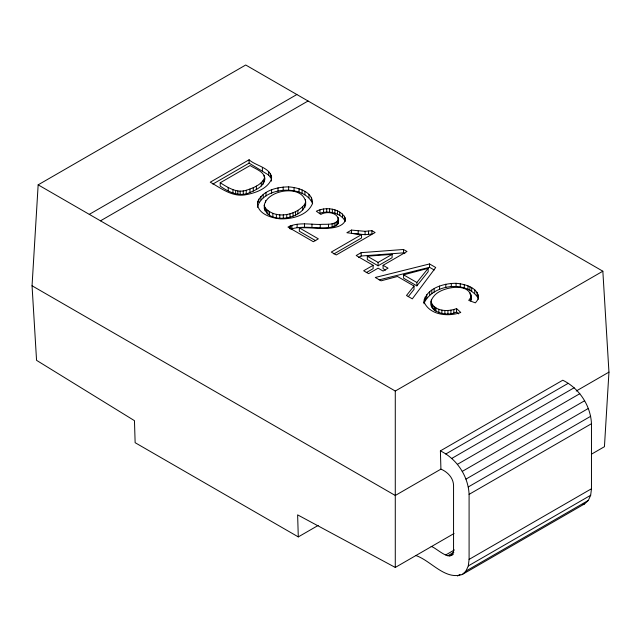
<?xml version="1.0" encoding="UTF-8"?>
<svg xmlns="http://www.w3.org/2000/svg" width="641" height="641" viewBox="0 0 641 641"><rect width="100%" height="100%" fill="white"/><g stroke="black" fill="none" stroke-linecap="round" stroke-linejoin="round"><path stroke-width="0.96" d="M299.331 227.875C312.183 227.098 325.468 230.415 338.023 226.561C341.589 225.287 346.052 222.491 345.299 218.068C340.059 208.229 325.716 206.538 316.342 211.242L320.829 214.406C326.277 211.121 337.27 212.163 338.416 219.422C335.275 225.792 325.9 223.837 320.236 224.446C309.595 224.526 297.849 221.97 287.953 227.058L313.353 241.721L318.337 238.845L299.331 227.875L299.331 231.241L315.741 240.712M290.726 225.744L290.726 229.109C304.203 224.967 318.425 229.462 332.126 227.106C334.987 226.585 339.602 224.494 338.16 220.857M424.062 303.754C424.126 288.674 443.724 283.186 456.072 283.306C465.029 283.995 479.572 287.817 478.378 299.347M271.399 179.408C272.521 167.83 255.439 165.963 249.109 159.769L210.256 182.196C220.736 188.069 231.649 196.747 244.517 194.96C254.621 193.27 266.792 189.432 271.399 179.408L271.399 181.091M318.192 525.42L298.297 536.902L135.139 442.699L134.458 420.664L36.561 360.338L32.05 285.774L38.156 184.84L245.719 65.005L602.844 271.199L608.95 372.125L604.439 446.689L591.475 454.173M257.378 207.372C262.433 186.635 304.235 183.767 312.576 203.678C313.096 191.827 298.201 187.444 288.642 186.9C277.112 186.9 262.514 190.473 257.498 202.027C256.552 213.645 271.151 218.036 280.405 218.869C292.296 219.142 307.704 215.464 312.576 203.341M264.252 205.288C267.105 189.768 301.927 184.007 305.653 201.795C306.278 219.751 264.308 226.065 264.252 205.288L264.941 207.508L264.941 210.873M264.252 208.654L264.421 206.394M264.276 181.756C267.249 172.421 255.999 169.376 250.102 165.522L220.216 182.773L220.216 186.138C228.741 192.14 239.606 197.412 249.926 192.5C256.688 189.656 266.311 185.321 264.461 176.379M462.265 574.504L465.975 571.067L468.299 565.915L469.092 559.409L469.092 494.363C468.267 476.111 456.809 458.868 440.391 450.879L562.758 380.225C579.184 388.214 590.633 405.457 591.467 423.717L591.467 488.762L590.673 495.269L588.342 500.413L584.64 503.85L462.265 574.504C444.758 580.361 430.864 560.442 415.616 555.451M458.66 313.882L456.56 311.935C446.08 318.112 421.658 310.06 434.302 295.693C442.082 286.15 474.508 281.151 470.702 300.966L471.151 296.11M304.836 207.564L304.836 204.199L305.653 201.795M478.298 294.908L478.298 298.273C466.856 279.957 433.236 284.083 424.158 302.905L424.158 299.539M478.378 297.664L477.345 300.357L475.39 302.873L468.731 300.389L470.702 297.6M220.216 182.773C227.908 187.493 236.777 193.39 246.232 190.281C252.947 188.045 261.055 185.185 264.276 178.39M264.941 207.508C274.805 219.687 295.966 215.688 304.836 204.199M414.022 286.038L406.49 295.493L412.307 298.85L435.728 267.513L429.55 263.948L375.281 277.473L381.091 280.83L397.468 276.479L414.022 286.038L414.022 289.403L408.229 296.679M416.858 285.862L416.858 282.497L428.156 268.323L428.156 271.688L416.858 285.862L403.598 278.21L403.598 274.845L428.156 268.323M431.137 546.469C436.12 547.382 452.057 564.32 453.556 550.435L453.556 485.397C453.347 477.89 447.562 471.904 440.928 469.132L440.391 450.879M89.291 214.366L296.855 94.531M100.485 220.833L308.049 100.998M212.844 184.071L249.109 163.135L268.691 175.089L271.199 178.527L271.199 175.169M361.556 234.598L331.285 252.073L336.269 254.95L375.113 232.523L371.908 230.672L365.09 231.329L351.46 230.079L346.861 232.723L361.556 234.598L361.556 237.963L333.881 253.94M385.57 270.101L383.086 268.667L383.086 265.302L406.987 251.496L403.501 249.485L361.171 252.65L356.188 255.527L373.118 265.302L373.118 268.667L366.243 272.641M358.68 257.45L361.171 256.015L403.501 252.85L404.896 253.652M373.118 265.302L363.655 270.766L368.639 273.643L378.102 268.178L383.086 271.055L388.061 268.178L383.086 265.302M367.317 256.2L378.102 262.425L392.092 254.349L392.092 257.714L378.102 265.791L367.317 259.565L367.317 256.2L392.092 254.349M38.156 184.84L395.281 391.034L602.844 271.199M445.783 453.996L568.158 383.342M451.817 458.395L574.192 387.741M440.928 469.132L395.281 495.485L32.05 285.774M576.219 391.026L608.95 372.125M457.442 464.324L579.817 393.678M462.265 471.391L584.64 400.737M465.975 479.107L588.342 408.453M468.299 486.944L590.673 416.289M469.092 494.363L591.467 423.717M298.297 536.902L297.624 514.867L395.281 567.445L454.052 533.512M445.783 554.922L454.405 549.946M447.795 555.779L453.828 552.294M449.67 555.963L453.115 553.976M451.28 555.467L453.003 554.473M469.092 559.409L591.467 488.762M468.299 565.915L590.673 495.269M457.442 575.995L460.03 574.496M465.975 571.067L588.342 500.413M431.048 301.655C434.278 311.686 448.267 311.943 456.56 308.569L460.767 312.471C448.476 316.926 429.999 315.348 424.062 302.071M583.03 504.347L584.64 503.85M379.151 279.869L429.55 267.313L434.181 269.989M345.299 221.433C340.844 212.724 328.729 210.48 319.939 213.181L319.939 209.815M351.46 230.079L351.46 233.436L365.09 234.686L371.908 234.037L371.908 230.672M403.598 274.845L416.858 282.497M305.653 205.16L305.461 199.527M471.151 299.475L471.055 294.467M477.072 292.248L477.072 295.605M474.781 289.82L474.781 293.185M471.704 287.713L471.704 291.078M470.23 292.841L470.23 294.523M469.909 286.759L469.909 290.125M467.978 285.894L467.978 289.259M464.284 284.644L464.284 288.001M460.278 283.763L460.278 287.128M456.56 308.569L456.56 311.935M456.072 283.306L456.072 286.671M453.836 309.475L453.836 312.84M451.32 283.378L451.32 286.735M450.919 310.148L450.919 313.513M447.931 310.5L447.931 313.866M445.791 284.195L445.791 287.561M444.886 310.492L444.886 313.858M441.905 310.108L441.905 313.473M439.574 286.094L439.574 289.46M438.861 309.258L438.861 312.624M435.936 307.896L435.936 311.262M434.91 307.247L434.91 310.613M434.173 288.714L434.173 292.08M433.981 306.55L433.981 309.915M432.531 305.092L432.531 308.457M431.81 290.197L431.81 293.554M431.545 303.505L431.545 306.871M431.353 299.643L431.353 301.326M429.694 291.791L429.694 295.156M429.55 263.948L429.55 267.313M426.738 294.708L426.738 298.073M425.103 297.063L425.103 300.429M403.501 249.485L403.501 252.85M395.281 391.034L395.281 567.445M378.102 262.425L378.102 265.791M368.543 231.145L368.543 234.51M365.09 231.329L365.09 234.686M361.171 252.65L361.171 256.015M358.175 231.056L358.175 234.422M345.299 218.068L345.299 220.592M344.465 216.145L344.465 219.51M342.486 213.982L342.486 217.347M339.754 212.107L339.754 215.472M338.448 218.445L338.416 222.78M338.16 217.491L338.079 223.733M337.462 210.921L337.462 214.286M337.342 221.329L337.342 224.695M335.956 222.347L335.956 225.712M334.939 209.928L334.939 213.293M334.169 223.164L334.169 226.529M332.35 209.214L332.35 212.58M332.126 223.741L332.126 227.106M329.578 208.79L329.578 212.147M328.521 224.278L328.521 227.643M326.726 208.678L326.726 212.043M323.577 208.958L323.577 212.323M320.236 224.446L320.236 227.811M311.959 224.142L311.959 227.507M311.43 197.364L311.43 200.729M308.946 194.327L308.946 197.692M304.908 191.411L304.908 194.776M304.523 223.845L304.523 227.21M302.712 206.875L302.712 210.24M302.127 189.976L302.127 193.342M299.043 188.758L299.043 192.124M297.889 210.392L297.889 213.757M297.12 224.294L297.12 227.659M295.573 211.634L295.573 214.999M294.035 187.476L294.035 190.842M293.057 212.732L293.057 216.097M291.927 225.36L291.927 228.725M290.028 213.757L290.028 217.123M289.588 226.201L289.588 228.725M288.642 186.9L288.642 190.265M286.759 214.495L286.759 217.852M283.306 214.847L283.306 218.212M283.17 187.028L283.17 190.393M279.796 214.807L279.796 218.164M278.026 187.821L278.026 191.186M276.375 214.35L276.375 217.716M272.866 213.373L272.866 216.738M271.6 189.824L271.6 193.189M271.568 176.587L271.568 178.27M270.486 173.783L270.486 177.148M269.5 211.802L269.5 215.168M268.691 171.724L268.691 175.089M267.874 210.745L267.874 214.11M266.496 209.575L266.496 212.94M266.023 192.556L266.023 195.922M265.542 200.681L265.542 202.364M264.188 175.281L264.188 176.964M263.235 194.407L263.235 197.773M263.147 180.722L263.147 184.079M262.393 167.437L262.393 170.802M261.296 182.661L261.296 186.026M260.895 196.45L260.895 199.816M258.764 199.151L258.764 202.516M257.498 202.027L257.498 205.392M256.376 186.05L256.376 189.416M253.291 187.693L253.291 191.058M249.926 189.135L249.926 192.5M249.109 159.769L249.109 163.135M246.232 190.281L246.232 193.646M243.26 190.866L243.26 194.231M240.151 191.106L240.151 194.471M237.843 190.978L237.843 194.343M235.632 190.569L235.632 193.935M232.923 189.712L232.923 193.077M228.228 187.396L228.228 190.762"/></g></svg>
